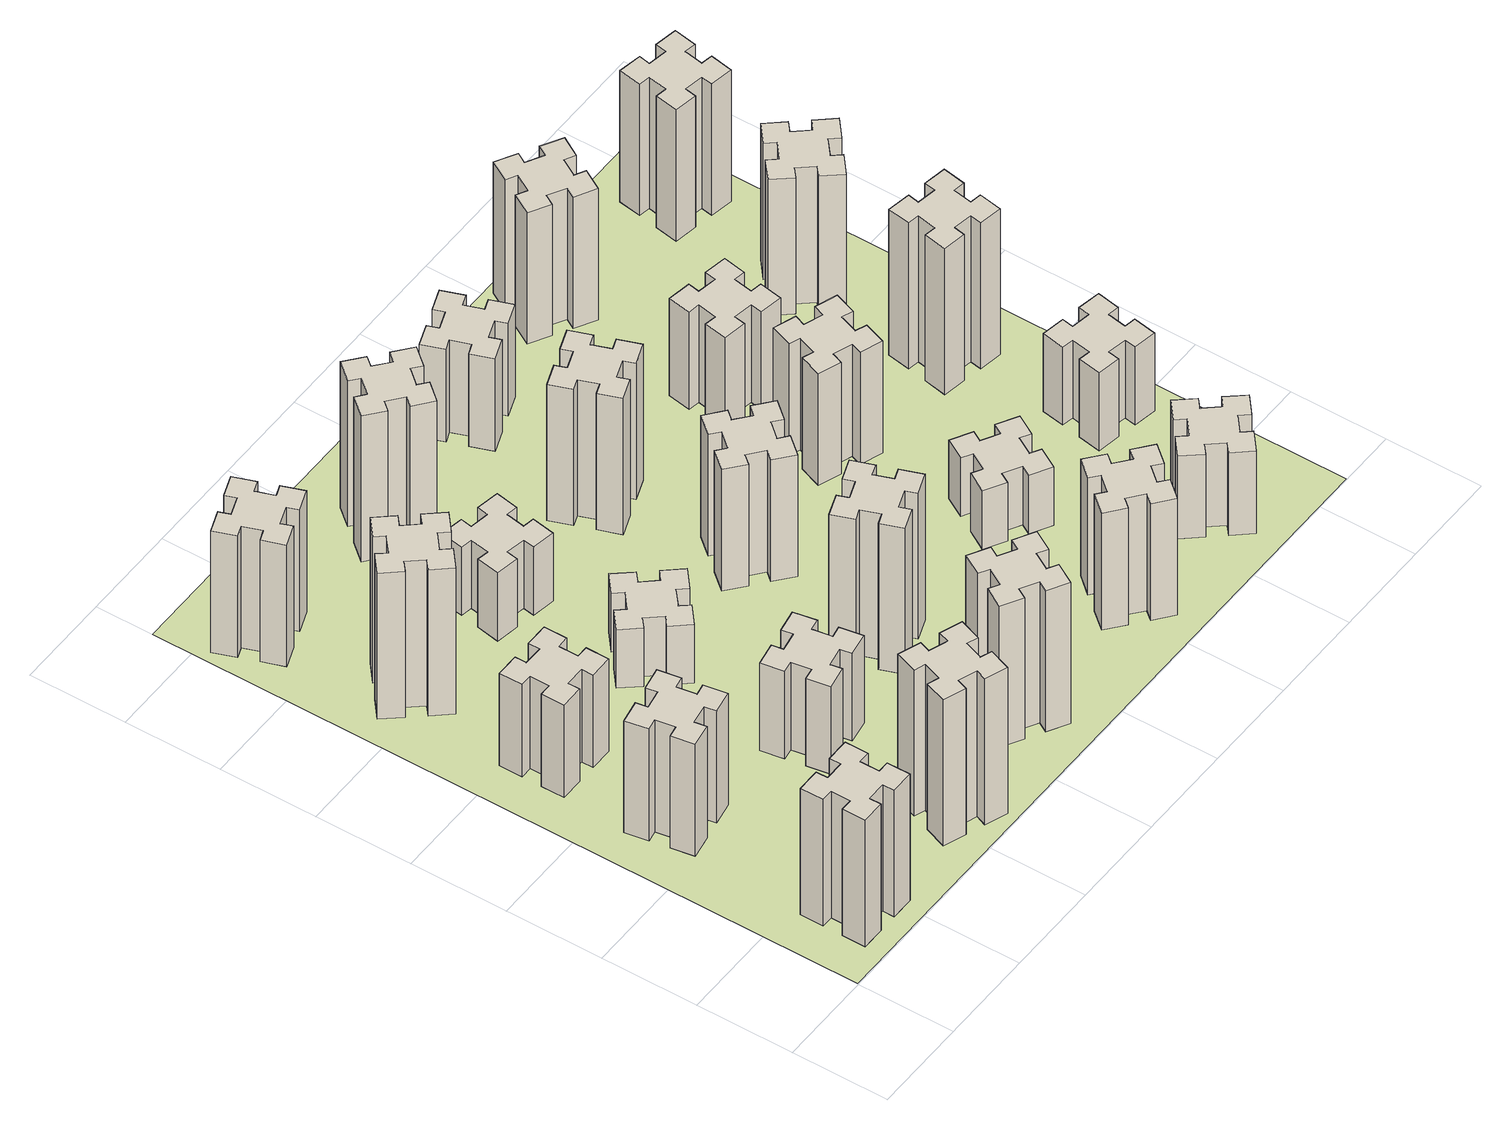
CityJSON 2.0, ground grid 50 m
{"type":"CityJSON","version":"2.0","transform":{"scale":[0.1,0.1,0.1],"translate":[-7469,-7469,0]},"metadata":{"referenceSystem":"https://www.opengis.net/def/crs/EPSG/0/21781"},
"CityObjects":{
"building1":{"type":"Building","attributes":{"class":"1000","function":"1000","usage":"1000","yearOfConstruction":2016,"roofType":"1000","measuredHeight":78,"storeysAboveGround":30,"storeysBelowGround":0},"geometry":[{"type":"Solid","lod":"1","boundaries":[[[[0,1,2,3,4,5,6,7,8,9,10,11,12,13,14,15,16,17,18,19]],[[17,16,20,21]],[[16,15,22,20]],[[15,14,23,22]],[[14,13,24,23]],[[13,12,25,24]],[[12,11,26,25]],[[11,10,27,26]],[[10,9,28,27]],[[9,8,29,28]],[[8,7,30,29]],[[7,6,31,30]],[[6,5,32,31]],[[5,4,33,32]],[[4,3,34,33]],[[3,2,35,34]],[[2,1,36,35]],[[1,0,37,36]],[[0,19,38,37]],[[19,18,39,38]],[[18,17,21,39]],[[24,25,26,27,28,29,30,31,32,33,34,35,36,37,38,39,21,20,22,23]]]]}]},
"building2":{"type":"Building","attributes":{"class":"1000","function":"1000","usage":"1000","yearOfConstruction":2016,"roofType":"1000","measuredHeight":69,"storeysAboveGround":30,"storeysBelowGround":0},"geometry":[{"type":"Solid","lod":"1","boundaries":[[[[40,41,42,43,44,45,46,47,48,49,50,51,52,53,54,55,56,57,58,59]],[[57,56,60,61]],[[56,55,62,60]],[[55,54,63,62]],[[54,53,64,63]],[[53,52,65,64]],[[52,51,66,65]],[[51,50,67,66]],[[50,49,68,67]],[[49,48,69,68]],[[48,47,70,69]],[[47,46,71,70]],[[46,45,72,71]],[[45,44,73,72]],[[44,43,74,73]],[[43,42,75,74]],[[42,41,76,75]],[[41,40,77,76]],[[40,59,78,77]],[[59,58,79,78]],[[58,57,61,79]],[[64,65,66,67,68,69,70,71,72,73,74,75,76,77,78,79,61,60,62,63]]]]}]},
"building3":{"type":"Building","attributes":{"class":"1000","function":"1000","usage":"1000","yearOfConstruction":2016,"roofType":"1000","measuredHeight":57,"storeysAboveGround":30,"storeysBelowGround":0},"geometry":[{"type":"Solid","lod":"1","boundaries":[[[[80,81,82,83,84,85,86,87,88,89,90,91,92,93,94,95,96,97,98,99]],[[97,96,100,101]],[[96,95,102,100]],[[95,94,103,102]],[[94,93,104,103]],[[93,92,105,104]],[[92,91,106,105]],[[91,90,107,106]],[[90,89,108,107]],[[89,88,109,108]],[[88,87,110,109]],[[87,86,111,110]],[[86,85,112,111]],[[85,84,113,112]],[[84,83,114,113]],[[83,82,115,114]],[[82,81,116,115]],[[81,80,117,116]],[[80,99,118,117]],[[99,98,119,118]],[[98,97,101,119]],[[104,105,106,107,108,109,110,111,112,113,114,115,116,117,118,119,101,100,102,103]]]]}]},
"building4":{"type":"Building","attributes":{"class":"1000","function":"1000","usage":"1000","yearOfConstruction":2016,"roofType":"1000","measuredHeight":90,"storeysAboveGround":30,"storeysBelowGround":0},"geometry":[{"type":"Solid","lod":"1","boundaries":[[[[120,121,122,123,124,125,126,127,128,129,130,131,132,133,134,135,136,137,138,139]],[[137,136,140,141]],[[136,135,142,140]],[[135,134,143,142]],[[134,133,144,143]],[[133,132,145,144]],[[132,131,146,145]],[[131,130,147,146]],[[130,129,148,147]],[[129,128,149,148]],[[128,127,150,149]],[[127,126,151,150]],[[126,125,152,151]],[[125,124,153,152]],[[124,123,154,153]],[[123,122,155,154]],[[122,121,156,155]],[[121,120,157,156]],[[120,139,158,157]],[[139,138,159,158]],[[138,137,141,159]],[[144,145,146,147,148,149,150,151,152,153,154,155,156,157,158,159,141,140,142,143]]]]}]},
"building5":{"type":"Building","attributes":{"class":"1000","function":"1000","usage":"1000","yearOfConstruction":2016,"roofType":"1000","measuredHeight":90,"storeysAboveGround":30,"storeysBelowGround":0},"geometry":[{"type":"Solid","lod":"1","boundaries":[[[[160,161,162,163,164,165,166,167,168,169,170,171,172,173,174,175,176,177,178,179]],[[177,176,180,181]],[[176,175,182,180]],[[175,174,183,182]],[[174,173,184,183]],[[173,172,185,184]],[[172,171,186,185]],[[171,170,187,186]],[[170,169,188,187]],[[169,168,189,188]],[[168,167,190,189]],[[167,166,191,190]],[[166,165,192,191]],[[165,164,193,192]],[[164,163,194,193]],[[163,162,195,194]],[[162,161,196,195]],[[161,160,197,196]],[[160,179,198,197]],[[179,178,199,198]],[[178,177,181,199]],[[184,185,186,187,188,189,190,191,192,193,194,195,196,197,198,199,181,180,182,183]]]]}]},
"building6":{"type":"Building","attributes":{"class":"1000","function":"1000","usage":"1000","yearOfConstruction":2016,"roofType":"1000","measuredHeight":75,"storeysAboveGround":30,"storeysBelowGround":0},"geometry":[{"type":"Solid","lod":"1","boundaries":[[[[200,201,202,203,204,205,206,207,208,209,210,211,212,213,214,215,216,217,218,219]],[[217,216,220,221]],[[216,215,222,220]],[[215,214,223,222]],[[214,213,224,223]],[[213,212,225,224]],[[212,211,226,225]],[[211,210,227,226]],[[210,209,228,227]],[[209,208,229,228]],[[208,207,230,229]],[[207,206,231,230]],[[206,205,232,231]],[[205,204,233,232]],[[204,203,234,233]],[[203,202,235,234]],[[202,201,236,235]],[[201,200,237,236]],[[200,219,238,237]],[[219,218,239,238]],[[218,217,221,239]],[[224,225,226,227,228,229,230,231,232,233,234,235,236,237,238,239,221,220,222,223]]]]}]},
"building7":{"type":"Building","attributes":{"class":"1000","function":"1000","usage":"1000","yearOfConstruction":2016,"roofType":"1000","measuredHeight":54,"storeysAboveGround":30,"storeysBelowGround":0},"geometry":[{"type":"Solid","lod":"1","boundaries":[[[[240,241,242,243,244,245,246,247,248,249,250,251,252,253,254,255,256,257,258,259]],[[257,256,260,261]],[[256,255,262,260]],[[255,254,263,262]],[[254,253,264,263]],[[253,252,265,264]],[[252,251,266,265]],[[251,250,267,266]],[[250,249,268,267]],[[249,248,269,268]],[[248,247,270,269]],[[247,246,271,270]],[[246,245,272,271]],[[245,244,273,272]],[[244,243,274,273]],[[243,242,275,274]],[[242,241,276,275]],[[241,240,277,276]],[[240,259,278,277]],[[259,258,279,278]],[[258,257,261,279]],[[264,265,266,267,268,269,270,271,272,273,274,275,276,277,278,279,261,260,262,263]]]]}]},
"building8":{"type":"Building","attributes":{"class":"1000","function":"1000","usage":"1000","yearOfConstruction":2016,"roofType":"1000","measuredHeight":36,"storeysAboveGround":30,"storeysBelowGround":0},"geometry":[{"type":"Solid","lod":"1","boundaries":[[[[280,281,282,283,284,285,286,287,288,289,290,291,292,293,294,295,296,297,298,299]],[[297,296,300,301]],[[296,295,302,300]],[[295,294,303,302]],[[294,293,304,303]],[[293,292,305,304]],[[292,291,306,305]],[[291,290,307,306]],[[290,289,308,307]],[[289,288,309,308]],[[288,287,310,309]],[[287,286,311,310]],[[286,285,312,311]],[[285,284,313,312]],[[284,283,314,313]],[[283,282,315,314]],[[282,281,316,315]],[[281,280,317,316]],[[280,299,318,317]],[[299,298,319,318]],[[298,297,301,319]],[[304,305,306,307,308,309,310,311,312,313,314,315,316,317,318,319,301,300,302,303]]]]}]},
"building9":{"type":"Building","attributes":{"class":"1000","function":"1000","usage":"1000","yearOfConstruction":2016,"roofType":"1000","measuredHeight":42,"storeysAboveGround":30,"storeysBelowGround":0},"geometry":[{"type":"Solid","lod":"1","boundaries":[[[[320,321,322,323,324,325,326,327,328,329,330,331,332,333,334,335,336,337,338,339]],[[337,336,340,341]],[[336,335,342,340]],[[335,334,343,342]],[[334,333,344,343]],[[333,332,345,344]],[[332,331,346,345]],[[331,330,347,346]],[[330,329,348,347]],[[329,328,349,348]],[[328,327,350,349]],[[327,326,351,350]],[[326,325,352,351]],[[325,324,353,352]],[[324,323,354,353]],[[323,322,355,354]],[[322,321,356,355]],[[321,320,357,356]],[[320,339,358,357]],[[339,338,359,358]],[[338,337,341,359]],[[344,345,346,347,348,349,350,351,352,353,354,355,356,357,358,359,341,340,342,343]]]]}]},
"building10":{"type":"Building","attributes":{"class":"1000","function":"1000","usage":"1000","yearOfConstruction":2016,"roofType":"1000","measuredHeight":87,"storeysAboveGround":30,"storeysBelowGround":0},"geometry":[{"type":"Solid","lod":"1","boundaries":[[[[360,361,362,363,364,365,366,367,368,369,370,371,372,373,374,375,376,377,378,379]],[[377,376,380,381]],[[376,375,382,380]],[[375,374,383,382]],[[374,373,384,383]],[[373,372,385,384]],[[372,371,386,385]],[[371,370,387,386]],[[370,369,388,387]],[[369,368,389,388]],[[368,367,390,389]],[[367,366,391,390]],[[366,365,392,391]],[[365,364,393,392]],[[364,363,394,393]],[[363,362,395,394]],[[362,361,396,395]],[[361,360,397,396]],[[360,379,398,397]],[[379,378,399,398]],[[378,377,381,399]],[[384,385,386,387,388,389,390,391,392,393,394,395,396,397,398,399,381,380,382,383]]]]}]},
"building11":{"type":"Building","attributes":{"class":"1000","function":"1000","usage":"1000","yearOfConstruction":2016,"roofType":"1000","measuredHeight":90,"storeysAboveGround":30,"storeysBelowGround":0},"geometry":[{"type":"Solid","lod":"1","boundaries":[[[[400,401,402,403,404,405,406,407,408,409,410,411,412,413,414,415,416,417,418,419]],[[417,416,420,421]],[[416,415,422,420]],[[415,414,423,422]],[[414,413,424,423]],[[413,412,425,424]],[[412,411,426,425]],[[411,410,427,426]],[[410,409,428,427]],[[409,408,429,428]],[[408,407,430,429]],[[407,406,431,430]],[[406,405,432,431]],[[405,404,433,432]],[[404,403,434,433]],[[403,402,435,434]],[[402,401,436,435]],[[401,400,437,436]],[[400,419,438,437]],[[419,418,439,438]],[[418,417,421,439]],[[424,425,426,427,428,429,430,431,432,433,434,435,436,437,438,439,421,420,422,423]]]]}]},
"building12":{"type":"Building","attributes":{"class":"1000","function":"1000","usage":"1000","yearOfConstruction":2016,"roofType":"1000","measuredHeight":90,"storeysAboveGround":30,"storeysBelowGround":0},"geometry":[{"type":"Solid","lod":"1","boundaries":[[[[440,441,442,443,444,445,446,447,448,449,450,451,452,453,454,455,456,457,458,459]],[[457,456,460,461]],[[456,455,462,460]],[[455,454,463,462]],[[454,453,464,463]],[[453,452,465,464]],[[452,451,466,465]],[[451,450,467,466]],[[450,449,468,467]],[[449,448,469,468]],[[448,447,470,469]],[[447,446,471,470]],[[446,445,472,471]],[[445,444,473,472]],[[444,443,474,473]],[[443,442,475,474]],[[442,441,476,475]],[[441,440,477,476]],[[440,459,478,477]],[[459,458,479,478]],[[458,457,461,479]],[[464,465,466,467,468,469,470,471,472,473,474,475,476,477,478,479,461,460,462,463]]]]}]},
"building13":{"type":"Building","attributes":{"class":"1000","function":"1000","usage":"1000","yearOfConstruction":2016,"roofType":"1000","measuredHeight":75,"storeysAboveGround":30,"storeysBelowGround":0},"geometry":[{"type":"Solid","lod":"1","boundaries":[[[[480,481,482,483,484,485,486,487,488,489,490,491,492,493,494,495,496,497,498,499]],[[497,496,500,501]],[[496,495,502,500]],[[495,494,503,502]],[[494,493,504,503]],[[493,492,505,504]],[[492,491,506,505]],[[491,490,507,506]],[[490,489,508,507]],[[489,488,509,508]],[[488,487,510,509]],[[487,486,511,510]],[[486,485,512,511]],[[485,484,513,512]],[[484,483,514,513]],[[483,482,515,514]],[[482,481,516,515]],[[481,480,517,516]],[[480,499,518,517]],[[499,498,519,518]],[[498,497,501,519]],[[504,505,506,507,508,509,510,511,512,513,514,515,516,517,518,519,501,500,502,503]]]]}]},
"building14":{"type":"Building","attributes":{"class":"1000","function":"1000","usage":"1000","yearOfConstruction":2016,"roofType":"1000","measuredHeight":84,"storeysAboveGround":30,"storeysBelowGround":0},"geometry":[{"type":"Solid","lod":"1","boundaries":[[[[520,521,522,523,524,525,526,527,528,529,530,531,532,533,534,535,536,537,538,539]],[[537,536,540,541]],[[536,535,542,540]],[[535,534,543,542]],[[534,533,544,543]],[[533,532,545,544]],[[532,531,546,545]],[[531,530,547,546]],[[530,529,548,547]],[[529,528,549,548]],[[528,527,550,549]],[[527,526,551,550]],[[526,525,552,551]],[[525,524,553,552]],[[524,523,554,553]],[[523,522,555,554]],[[522,521,556,555]],[[521,520,557,556]],[[520,539,558,557]],[[539,538,559,558]],[[538,537,541,559]],[[544,545,546,547,548,549,550,551,552,553,554,555,556,557,558,559,541,540,542,543]]]]}]},
"building15":{"type":"Building","attributes":{"class":"1000","function":"1000","usage":"1000","yearOfConstruction":2016,"roofType":"1000","measuredHeight":72,"storeysAboveGround":30,"storeysBelowGround":0},"geometry":[{"type":"Solid","lod":"1","boundaries":[[[[560,561,562,563,564,565,566,567,568,569,570,571,572,573,574,575,576,577,578,579]],[[577,576,580,581]],[[576,575,582,580]],[[575,574,583,582]],[[574,573,584,583]],[[573,572,585,584]],[[572,571,586,585]],[[571,570,587,586]],[[570,569,588,587]],[[569,568,589,588]],[[568,567,590,589]],[[567,566,591,590]],[[566,565,592,591]],[[565,564,593,592]],[[564,563,594,593]],[[563,562,595,594]],[[562,561,596,595]],[[561,560,597,596]],[[560,579,598,597]],[[579,578,599,598]],[[578,577,581,599]],[[584,585,586,587,588,589,590,591,592,593,594,595,596,597,598,599,581,580,582,583]]]]}]},
"building16":{"type":"Building","attributes":{"class":"1000","function":"1000","usage":"1000","yearOfConstruction":2016,"roofType":"1000","measuredHeight":57,"storeysAboveGround":30,"storeysBelowGround":0},"geometry":[{"type":"Solid","lod":"1","boundaries":[[[[600,601,602,603,604,605,606,607,608,609,610,611,612,613,614,615,616,617,618,619]],[[617,616,620,621]],[[616,615,622,620]],[[615,614,623,622]],[[614,613,624,623]],[[613,612,625,624]],[[612,611,626,625]],[[611,610,627,626]],[[610,609,628,627]],[[609,608,629,628]],[[608,607,630,629]],[[607,606,631,630]],[[606,605,632,631]],[[605,604,633,632]],[[604,603,634,633]],[[603,602,635,634]],[[602,601,636,635]],[[601,600,637,636]],[[600,619,638,637]],[[619,618,639,638]],[[618,617,621,639]],[[624,625,626,627,628,629,630,631,632,633,634,635,636,637,638,639,621,620,622,623]]]]}]},
"building17":{"type":"Building","attributes":{"class":"1000","function":"1000","usage":"1000","yearOfConstruction":2016,"roofType":"1000","measuredHeight":36,"storeysAboveGround":30,"storeysBelowGround":0},"geometry":[{"type":"Solid","lod":"1","boundaries":[[[[640,641,642,643,644,645,646,647,648,649,650,651,652,653,654,655,656,657,658,659]],[[657,656,660,661]],[[656,655,662,660]],[[655,654,663,662]],[[654,653,664,663]],[[653,652,665,664]],[[652,651,666,665]],[[651,650,667,666]],[[650,649,668,667]],[[649,648,669,668]],[[648,647,670,669]],[[647,646,671,670]],[[646,645,672,671]],[[645,644,673,672]],[[644,643,674,673]],[[643,642,675,674]],[[642,641,676,675]],[[641,640,677,676]],[[640,659,678,677]],[[659,658,679,678]],[[658,657,661,679]],[[664,665,666,667,668,669,670,671,672,673,674,675,676,677,678,679,661,660,662,663]]]]}]},
"building18":{"type":"Building","attributes":{"class":"1000","function":"1000","usage":"1000","yearOfConstruction":2016,"roofType":"1000","measuredHeight":69,"storeysAboveGround":30,"storeysBelowGround":0},"geometry":[{"type":"Solid","lod":"1","boundaries":[[[[680,681,682,683,684,685,686,687,688,689,690,691,692,693,694,695,696,697,698,699]],[[697,696,700,701]],[[696,695,702,700]],[[695,694,703,702]],[[694,693,704,703]],[[693,692,705,704]],[[692,691,706,705]],[[691,690,707,706]],[[690,689,708,707]],[[689,688,709,708]],[[688,687,710,709]],[[687,686,711,710]],[[686,685,712,711]],[[685,684,713,712]],[[684,683,714,713]],[[683,682,715,714]],[[682,681,716,715]],[[681,680,717,716]],[[680,699,718,717]],[[699,698,719,718]],[[698,697,701,719]],[[704,705,706,707,708,709,710,711,712,713,714,715,716,717,718,719,701,700,702,703]]]]}]},
"building19":{"type":"Building","attributes":{"class":"1000","function":"1000","usage":"1000","yearOfConstruction":2016,"roofType":"1000","measuredHeight":60,"storeysAboveGround":30,"storeysBelowGround":0},"geometry":[{"type":"Solid","lod":"1","boundaries":[[[[720,721,722,723,724,725,726,727,728,729,730,731,732,733,734,735,736,737,738,739]],[[737,736,740,741]],[[736,735,742,740]],[[735,734,743,742]],[[734,733,744,743]],[[733,732,745,744]],[[732,731,746,745]],[[731,730,747,746]],[[730,729,748,747]],[[729,728,749,748]],[[728,727,750,749]],[[727,726,751,750]],[[726,725,752,751]],[[725,724,753,752]],[[724,723,754,753]],[[723,722,755,754]],[[722,721,756,755]],[[721,720,757,756]],[[720,739,758,757]],[[739,738,759,758]],[[738,737,741,759]],[[744,745,746,747,748,749,750,751,752,753,754,755,756,757,758,759,741,740,742,743]]]]}]},
"building20":{"type":"Building","attributes":{"class":"1000","function":"1000","usage":"1000","yearOfConstruction":2016,"roofType":"1000","measuredHeight":51,"storeysAboveGround":30,"storeysBelowGround":0},"geometry":[{"type":"Solid","lod":"1","boundaries":[[[[760,761,762,763,764,765,766,767,768,769,770,771,772,773,774,775,776,777,778,779]],[[777,776,780,781]],[[776,775,782,780]],[[775,774,783,782]],[[774,773,784,783]],[[773,772,785,784]],[[772,771,786,785]],[[771,770,787,786]],[[770,769,788,787]],[[769,768,789,788]],[[768,767,790,789]],[[767,766,791,790]],[[766,765,792,791]],[[765,764,793,792]],[[764,763,794,793]],[[763,762,795,794]],[[762,761,796,795]],[[761,760,797,796]],[[760,779,798,797]],[[779,778,799,798]],[[778,777,781,799]],[[784,785,786,787,788,789,790,791,792,793,794,795,796,797,798,799,781,780,782,783]]]]}]},
"building21":{"type":"Building","attributes":{"class":"1000","function":"1000","usage":"1000","yearOfConstruction":2016,"roofType":"1000","measuredHeight":81,"storeysAboveGround":30,"storeysBelowGround":0},"geometry":[{"type":"Solid","lod":"1","boundaries":[[[[800,801,802,803,804,805,806,807,808,809,810,811,812,813,814,815,816,817,818,819]],[[817,816,820,821]],[[816,815,822,820]],[[815,814,823,822]],[[814,813,824,823]],[[813,812,825,824]],[[812,811,826,825]],[[811,810,827,826]],[[810,809,828,827]],[[809,808,829,828]],[[808,807,830,829]],[[807,806,831,830]],[[806,805,832,831]],[[805,804,833,832]],[[804,803,834,833]],[[803,802,835,834]],[[802,801,836,835]],[[801,800,837,836]],[[800,819,838,837]],[[819,818,839,838]],[[818,817,821,839]],[[824,825,826,827,828,829,830,831,832,833,834,835,836,837,838,839,821,820,822,823]]]]}]},
"building22":{"type":"Building","attributes":{"class":"1000","function":"1000","usage":"1000","yearOfConstruction":2016,"roofType":"1000","measuredHeight":48,"storeysAboveGround":30,"storeysBelowGround":0},"geometry":[{"type":"Solid","lod":"1","boundaries":[[[[840,841,842,843,844,845,846,847,848,849,850,851,852,853,854,855,856,857,858,859]],[[857,856,860,861]],[[856,855,862,860]],[[855,854,863,862]],[[854,853,864,863]],[[853,852,865,864]],[[852,851,866,865]],[[851,850,867,866]],[[850,849,868,867]],[[849,848,869,868]],[[848,847,870,869]],[[847,846,871,870]],[[846,845,872,871]],[[845,844,873,872]],[[844,843,874,873]],[[843,842,875,874]],[[842,841,876,875]],[[841,840,877,876]],[[840,859,878,877]],[[859,858,879,878]],[[858,857,861,879]],[[864,865,866,867,868,869,870,871,872,873,874,875,876,877,878,879,861,860,862,863]]]]}]},
"building23":{"type":"Building","attributes":{"class":"1000","function":"1000","usage":"1000","yearOfConstruction":2016,"roofType":"1000","measuredHeight":90,"storeysAboveGround":30,"storeysBelowGround":0},"geometry":[{"type":"Solid","lod":"1","boundaries":[[[[880,881,882,883,884,885,886,887,888,889,890,891,892,893,894,895,896,897,898,899]],[[897,896,900,901]],[[896,895,902,900]],[[895,894,903,902]],[[894,893,904,903]],[[893,892,905,904]],[[892,891,906,905]],[[891,890,907,906]],[[890,889,908,907]],[[889,888,909,908]],[[888,887,910,909]],[[887,886,911,910]],[[886,885,912,911]],[[885,884,913,912]],[[884,883,914,913]],[[883,882,915,914]],[[882,881,916,915]],[[881,880,917,916]],[[880,899,918,917]],[[899,898,919,918]],[[898,897,901,919]],[[904,905,906,907,908,909,910,911,912,913,914,915,916,917,918,919,901,900,902,903]]]]}]},
"building24":{"type":"Building","attributes":{"class":"1000","function":"1000","usage":"1000","yearOfConstruction":2016,"roofType":"1000","measuredHeight":84,"storeysAboveGround":30,"storeysBelowGround":0},"geometry":[{"type":"Solid","lod":"1","boundaries":[[[[920,921,922,923,924,925,926,927,928,929,930,931,932,933,934,935,936,937,938,939]],[[937,936,940,941]],[[936,935,942,940]],[[935,934,943,942]],[[934,933,944,943]],[[933,932,945,944]],[[932,931,946,945]],[[931,930,947,946]],[[930,929,948,947]],[[929,928,949,948]],[[928,927,950,949]],[[927,926,951,950]],[[926,925,952,951]],[[925,924,953,952]],[[924,923,954,953]],[[923,922,955,954]],[[922,921,956,955]],[[921,920,957,956]],[[920,939,958,957]],[[939,938,959,958]],[[938,937,941,959]],[[944,945,946,947,948,949,950,951,952,953,954,955,956,957,958,959,941,940,942,943]]]]}]},
"building25":{"type":"Building","attributes":{"class":"1000","function":"1000","usage":"1000","yearOfConstruction":2016,"roofType":"1000","measuredHeight":81,"storeysAboveGround":30,"storeysBelowGround":0},"geometry":[{"type":"Solid","lod":"1","boundaries":[[[[960,961,962,963,964,965,966,967,968,969,970,971,972,973,974,975,976,977,978,979]],[[977,976,980,981]],[[976,975,982,980]],[[975,974,983,982]],[[974,973,984,983]],[[973,972,985,984]],[[972,971,986,985]],[[971,970,987,986]],[[970,969,988,987]],[[969,968,989,988]],[[968,967,990,989]],[[967,966,991,990]],[[966,965,992,991]],[[965,964,993,992]],[[964,963,994,993]],[[963,962,995,994]],[[962,961,996,995]],[[961,960,997,996]],[[960,979,998,997]],[[979,978,999,998]],[[978,977,981,999]],[[984,985,986,987,988,989,990,991,992,993,994,995,996,997,998,999,981,980,982,983]]]]}]},
"landuse1":{"type":"LandUse","attributes":{"name":"plot1","function":"1010"},"geometry":[{"type":"MultiSurface","lod":"1","boundaries":[[[1000,1001,1002,1003]]]}]}
},
"vertices":[
[265,325,0],[265,225,0],[205,225,0],[205,105,0],[325,105,0],[325,165,0],[425,165,0],[425,105,0],[545,105,0],[545,225,0],[485,225,0],[485,325,0],[545,325,0],[545,445,0],[425,445,0],[425,385,0],[325,385,0],[325,445,0],[205,445,0],[205,325,0],[325,385,780],[325,445,780],[425,385,780],[425,445,780],[545,445,780],[545,325,780],[485,325,780],[485,225,780],[545,225,780],[545,105,780],[425,105,780],[425,165,780],[325,165,780],[325,105,780],[205,105,780],[205,225,780],[265,225,780],[265,325,780],[205,325,780],[205,445,780],
[492,1185,0],[475,1284,0],[534,1294,0],[513,1412,0],[395,1391,0],[405,1332,0],[307,1315,0],[297,1374,0],[178,1353,0],[199,1235,0],[258,1245,0],[276,1147,0],[217,1137,0],[237,1018,0],[356,1039,0],[345,1098,0],[444,1116,0],[454,1057,0],[572,1077,0],[551,1196,0],[444,1116,690],[454,1057,690],[345,1098,690],[356,1039,690],[237,1018,690],[217,1137,690],[276,1147,690],[258,1245,690],[199,1235,690],[178,1353,690],[297,1374,690],[307,1315,690],[405,1332,690],[395,1391,690],[513,1412,690],[534,1294,690],[475,1284,690],[492,1185,690],[551,1196,690],[572,1077,690],
[425,1965,0],[325,1965,0],[325,2025,0],[205,2025,0],[205,1905,0],[265,1905,0],[265,1805,0],[205,1805,0],[205,1685,0],[325,1685,0],[325,1745,0],[425,1745,0],[425,1685,0],[545,1685,0],[545,1805,0],[485,1805,0],[485,1905,0],[545,1905,0],[545,2025,0],[425,2025,0],[485,1905,570],[545,1905,570],[485,1805,570],[545,1805,570],[545,1685,570],[425,1685,570],[425,1745,570],[325,1745,570],[325,1685,570],[205,1685,570],[205,1805,570],[265,1805,570],[265,1905,570],[205,1905,570],[205,2025,570],[325,2025,570],[325,1965,570],[425,1965,570],[425,2025,570],[545,2025,570],
[492,2628,0],[427,2704,0],[473,2743,0],[396,2835,0],[304,2758,0],[343,2712,0],[266,2647,0],[228,2693,0],[136,2616,0],[213,2524,0],[259,2563,0],[323,2486,0],[277,2448,0],[354,2356,0],[446,2433,0],[408,2479,0],[484,2543,0],[523,2497,0],[615,2574,0],[538,2666,0],[484,2543,900],[523,2497,900],[408,2479,900],[446,2433,900],[354,2356,900],[277,2448,900],[323,2486,900],[259,2563,900],[213,2524,900],[136,2616,900],[228,2693,900],[266,2647,900],[343,2712,900],[304,2758,900],[396,2835,900],[473,2743,900],[427,2704,900],[492,2628,900],[538,2666,900],[615,2574,900],
[1029,360,0],[995,266,0],[939,287,0],[897,174,0],[1010,133,0],[1031,189,0],[1125,155,0],[1104,99,0],[1217,57,0],[1258,170,0],[1202,191,0],[1236,285,0],[1292,264,0],[1333,377,0],[1220,418,0],[1200,362,0],[1106,396,0],[1127,452,0],[1014,493,0],[973,380,0],[1106,396,900],[1127,452,900],[1200,362,900],[1220,418,900],[1333,377,900],[1292,264,900],[1236,285,900],[1202,191,900],[1258,170,900],[1217,57,900],[1104,99,900],[1125,155,900],[1031,189,900],[1010,133,900],[897,174,900],[939,287,900],[995,266,900],[1029,360,900],[973,380,900],[1014,493,900],
[155,3345,0],[189,3251,0],[133,3230,0],[174,3117,0],[287,3159,0],[266,3215,0],[360,3249,0],[380,3193,0],[493,3234,0],[452,3347,0],[396,3326,0],[362,3420,0],[418,3440,0],[377,3553,0],[264,3512,0],[285,3456,0],[191,3422,0],[170,3478,0],[57,3437,0],[99,3324,0],[191,3422,750],[170,3478,750],[285,3456,750],[264,3512,750],[377,3553,750],[418,3440,750],[362,3420,750],[396,3326,750],[452,3347,750],[493,3234,750],[380,3193,750],[360,3249,750],[266,3215,750],[287,3159,750],[174,3117,750],[133,3230,750],[189,3251,750],[155,3345,750],[99,3324,750],[57,3437,750],
[1232,985,0],[1215,1084,0],[1274,1094,0],[1253,1212,0],[1135,1191,0],[1145,1132,0],[1047,1115,0],[1037,1174,0],[918,1153,0],[939,1035,0],[998,1045,0],[1016,947,0],[957,937,0],[977,818,0],[1096,839,0],[1085,898,0],[1184,916,0],[1194,857,0],[1312,877,0],[1291,996,0],[1184,916,540],[1194,857,540],[1085,898,540],[1096,839,540],[977,818,540],[957,937,540],[1016,947,540],[998,1045,540],[939,1035,540],[918,1153,540],[1037,1174,540],[1047,1115,540],[1145,1132,540],[1135,1191,540],[1253,1212,540],[1274,1094,540],[1215,1084,540],[1232,985,540],[1291,996,540],[1312,877,540],
[1083,1972,0],[1006,1907,0],[968,1953,0],[876,1876,0],[953,1784,0],[999,1823,0],[1063,1746,0],[1017,1708,0],[1094,1616,0],[1186,1693,0],[1148,1739,0],[1224,1803,0],[1263,1757,0],[1355,1834,0],[1278,1926,0],[1232,1888,0],[1167,1964,0],[1213,2003,0],[1136,2095,0],[1044,2018,0],[1167,1964,360],[1213,2003,360],[1232,1888,360],[1278,1926,360],[1355,1834,360],[1263,1757,360],[1224,1803,360],[1148,1739,360],[1186,1693,360],[1094,1616,360],[1017,1708,360],[1063,1746,360],[999,1823,360],[953,1784,360],[876,1876,360],[968,1953,360],[1006,1907,360],[1083,1972,360],[1044,2018,360],[1136,2095,360],
[1115,2527,0],[1132,2625,0],[1191,2615,0],[1212,2733,0],[1094,2754,0],[1084,2695,0],[985,2712,0],[996,2771,0],[877,2792,0],[857,2674,0],[916,2664,0],[898,2565,0],[839,2576,0],[818,2457,0],[937,2437,0],[947,2496,0],[1045,2478,0],[1035,2419,0],[1153,2398,0],[1174,2517,0],[1045,2478,420],[1035,2419,420],[947,2496,420],[937,2437,420],[818,2457,420],[839,2576,420],[898,2565,420],[916,2664,420],[857,2674,420],[877,2792,420],[996,2771,420],[985,2712,420],[1084,2695,420],[1094,2754,420],[1212,2733,420],[1191,2615,420],[1132,2625,420],[1115,2527,420],[1174,2517,420],[1153,2398,420],
[1657,305,0],[1744,255,0],[1714,203,0],[1818,143,0],[1878,247,0],[1826,277,0],[1876,364,0],[1928,334,0],[1988,438,0],[1884,498,0],[1854,446,0],[1767,496,0],[1797,548,0],[1693,608,0],[1633,504,0],[1685,474,0],[1635,387,0],[1583,417,0],[1523,313,0],[1627,253,0],[1635,387,870],[1583,417,870],[1685,474,870],[1633,504,870],[1693,608,870],[1797,548,870],[1767,496,870],[1854,446,870],[1884,498,870],[1988,438,870],[1928,334,870],[1876,364,870],[1826,277,870],[1878,247,870],[1818,143,870],[1714,203,870],[1744,255,870],[1657,305,870],[1627,253,870],[1523,313,870],
[1006,3183,0],[1083,3119,0],[1044,3073,0],[1136,2996,0],[1213,3088,0],[1167,3126,0],[1232,3203,0],[1278,3164,0],[1355,3256,0],[1263,3333,0],[1224,3287,0],[1148,3352,0],[1186,3398,0],[1094,3475,0],[1017,3383,0],[1063,3344,0],[999,3268,0],[953,3306,0],[876,3214,0],[968,3137,0],[999,3268,900],[953,3306,900],[1063,3344,900],[1017,3383,900],[1094,3475,900],[1186,3398,900],[1148,3352,900],[1224,3287,900],[1263,3333,900],[1355,3256,900],[1278,3164,900],[1232,3203,900],[1167,3126,900],[1213,3088,900],[1136,2996,900],[1044,3073,900],[1083,3119,900],[1006,3183,900],[968,3137,900],[876,3214,900],
[1746,995,0],[1840,1029,0],[1860,973,0],[1973,1014,0],[1932,1127,0],[1876,1106,0],[1842,1200,0],[1898,1220,0],[1857,1333,0],[1744,1292,0],[1765,1236,0],[1671,1202,0],[1650,1258,0],[1537,1217,0],[1579,1104,0],[1635,1125,0],[1669,1031,0],[1613,1010,0],[1654,897,0],[1767,939,0],[1669,1031,900],[1613,1010,900],[1635,1125,900],[1579,1104,900],[1537,1217,900],[1650,1258,900],[1671,1202,900],[1765,1236,900],[1744,1292,900],[1857,1333,900],[1898,1220,900],[1842,1200,900],[1876,1106,900],[1932,1127,900],[1973,1014,900],[1860,973,900],[1840,1029,900],[1746,995,900],[1767,939,900],[1654,897,900],
[1964,1907,0],[1888,1972,0],[1926,2018,0],[1834,2095,0],[1757,2003,0],[1803,1964,0],[1739,1888,0],[1693,1926,0],[1616,1834,0],[1708,1757,0],[1746,1803,0],[1823,1739,0],[1784,1693,0],[1876,1616,0],[1953,1708,0],[1907,1746,0],[1972,1823,0],[2018,1784,0],[2095,1876,0],[2003,1953,0],[1972,1823,750],[2018,1784,750],[1907,1746,750],[1953,1708,750],[1876,1616,750],[1784,1693,750],[1823,1739,750],[1746,1803,750],[1708,1757,750],[1616,1834,750],[1693,1926,750],[1739,1888,750],[1803,1964,750],[1757,2003,750],[1834,2095,750],[1926,2018,750],[1888,1972,750],[1964,1907,750],[2003,1953,750],[2095,1876,750],
[1876,2586,0],[1842,2680,0],[1898,2700,0],[1857,2813,0],[1744,2772,0],[1765,2716,0],[1671,2682,0],[1650,2738,0],[1537,2697,0],[1579,2584,0],[1635,2605,0],[1669,2511,0],[1613,2490,0],[1654,2377,0],[1767,2419,0],[1746,2475,0],[1840,2509,0],[1860,2453,0],[1973,2494,0],[1932,2607,0],[1840,2509,840],[1860,2453,840],[1746,2475,840],[1767,2419,840],[1654,2377,840],[1613,2490,840],[1669,2511,840],[1635,2605,840],[1579,2584,840],[1537,2697,840],[1650,2738,840],[1671,2682,840],[1765,2716,840],[1744,2772,840],[1857,2813,840],[1898,2700,840],[1842,2680,840],[1876,2586,840],[1932,2607,840],[1973,2494,840],
[2486,323,0],[2563,259,0],[2524,213,0],[2616,136,0],[2693,228,0],[2647,266,0],[2712,343,0],[2758,304,0],[2835,396,0],[2743,473,0],[2704,427,0],[2628,492,0],[2666,538,0],[2574,615,0],[2497,523,0],[2543,484,0],[2479,408,0],[2433,446,0],[2356,354,0],[2448,277,0],[2479,408,720],[2433,446,720],[2543,484,720],[2497,523,720],[2574,615,720],[2666,538,720],[2628,492,720],[2704,427,720],[2743,473,720],[2835,396,720],[2758,304,720],[2712,343,720],[2647,266,720],[2693,228,720],[2616,136,720],[2524,213,720],[2563,259,720],[2486,323,720],[2448,277,720],[2356,354,720],
[1846,3215,0],[1940,3249,0],[1960,3193,0],[2073,3234,0],[2032,3347,0],[1976,3326,0],[1942,3420,0],[1998,3440,0],[1957,3553,0],[1844,3512,0],[1865,3456,0],[1771,3422,0],[1750,3478,0],[1637,3437,0],[1679,3324,0],[1735,3345,0],[1769,3251,0],[1713,3230,0],[1754,3117,0],[1867,3159,0],[1769,3251,570],[1713,3230,570],[1735,3345,570],[1679,3324,570],[1637,3437,570],[1750,3478,570],[1771,3422,570],[1865,3456,570],[1844,3512,570],[1957,3553,570],[1998,3440,570],[1942,3420,570],[1976,3326,570],[2032,3347,570],[2073,3234,570],[1960,3193,570],[1940,3249,570],[1846,3215,570],[1867,3159,570],[1754,3117,570],
[2794,1186,0],[2707,1236,0],[2737,1288,0],[2633,1348,0],[2573,1244,0],[2625,1214,0],[2575,1127,0],[2523,1157,0],[2463,1053,0],[2567,993,0],[2597,1045,0],[2684,995,0],[2654,943,0],[2758,883,0],[2818,987,0],[2766,1017,0],[2816,1104,0],[2868,1074,0],[2928,1178,0],[2824,1238,0],[2816,1104,360],[2868,1074,360],[2766,1017,360],[2818,987,360],[2758,883,360],[2654,943,360],[2684,995,360],[2597,1045,360],[2567,993,360],[2463,1053,360],[2523,1157,360],[2575,1127,360],[2625,1214,360],[2573,1244,360],[2633,1348,360],[2737,1288,360],[2707,1236,360],[2794,1186,360],[2824,1238,360],[2928,1178,360],
[2682,1871,0],[2716,1965,0],[2772,1944,0],[2813,2057,0],[2700,2098,0],[2680,2042,0],[2586,2076,0],[2607,2132,0],[2494,2173,0],[2453,2060,0],[2509,2040,0],[2475,1946,0],[2419,1967,0],[2377,1854,0],[2490,1813,0],[2511,1869,0],[2605,1835,0],[2584,1779,0],[2697,1737,0],[2738,1850,0],[2605,1835,690],[2584,1779,690],[2511,1869,690],[2490,1813,690],[2377,1854,690],[2419,1967,690],[2475,1946,690],[2509,2040,690],[2453,2060,690],[2494,2173,690],[2607,2132,690],[2586,2076,690],[2680,2042,690],[2700,2098,690],[2813,2057,690],[2772,1944,690],[2716,1965,690],[2682,1871,690],[2738,1850,690],[2697,1737,690],
[2496,2564,0],[2478,2465,0],[2419,2476,0],[2398,2357,0],[2517,2337,0],[2527,2396,0],[2625,2378,0],[2615,2319,0],[2733,2298,0],[2754,2417,0],[2695,2427,0],[2712,2525,0],[2771,2515,0],[2792,2633,0],[2674,2654,0],[2664,2595,0],[2565,2612,0],[2576,2671,0],[2457,2692,0],[2437,2574,0],[2565,2612,600],[2576,2671,600],[2664,2595,600],[2674,2654,600],[2792,2633,600],[2771,2515,600],[2712,2525,600],[2695,2427,600],[2754,2417,600],[2733,2298,600],[2615,2319,600],[2625,2378,600],[2527,2396,600],[2517,2337,600],[2398,2357,600],[2419,2476,600],[2478,2465,600],[2496,2564,600],[2437,2574,600],[2457,2692,600],
[3268,259,0],[3344,323,0],[3383,277,0],[3475,354,0],[3398,446,0],[3352,408,0],[3287,484,0],[3333,523,0],[3256,615,0],[3164,538,0],[3203,492,0],[3126,427,0],[3088,473,0],[2996,396,0],[3073,304,0],[3119,343,0],[3183,266,0],[3137,228,0],[3214,136,0],[3306,213,0],[3183,266,510],[3137,228,510],[3119,343,510],[3073,304,510],[2996,396,510],[3088,473,510],[3126,427,510],[3203,492,510],[3164,538,510],[3256,615,510],[3333,523,510],[3287,484,510],[3352,408,510],[3398,446,510],[3475,354,510],[3383,277,510],[3344,323,510],[3268,259,510],[3306,213,510],[3214,136,510],
[2694,3506,0],[2607,3556,0],[2637,3608,0],[2533,3668,0],[2473,3564,0],[2525,3534,0],[2475,3447,0],[2423,3477,0],[2363,3373,0],[2467,3313,0],[2497,3365,0],[2584,3315,0],[2554,3263,0],[2658,3203,0],[2718,3307,0],[2666,3337,0],[2716,3424,0],[2768,3394,0],[2828,3498,0],[2724,3558,0],[2716,3424,810],[2768,3394,810],[2666,3337,810],[2718,3307,810],[2658,3203,810],[2554,3263,810],[2584,3315,810],[2497,3365,810],[2467,3313,810],[2363,3373,810],[2423,3477,810],[2475,3447,810],[2525,3534,810],[2473,3564,810],[2533,3668,810],[2637,3608,810],[2607,3556,810],[2694,3506,810],[2724,3558,810],[2828,3498,810],
[3504,1215,0],[3405,1232,0],[3416,1291,0],[3297,1312,0],[3277,1194,0],[3336,1184,0],[3318,1085,0],[3259,1096,0],[3238,977,0],[3357,957,0],[3367,1016,0],[3465,998,0],[3455,939,0],[3573,918,0],[3594,1037,0],[3535,1047,0],[3552,1145,0],[3611,1135,0],[3632,1253,0],[3514,1274,0],[3552,1145,480],[3611,1135,480],[3535,1047,480],[3594,1037,480],[3573,918,480],[3455,939,480],[3465,998,480],[3367,1016,480],[3357,957,480],[3238,977,480],[3259,1096,480],[3318,1085,480],[3336,1184,480],[3277,1194,480],[3297,1312,480],[3416,1291,480],[3405,1232,480],[3504,1215,480],[3514,1274,480],[3632,1253,480],
[3435,1787,0],[3452,1885,0],[3511,1875,0],[3532,1993,0],[3414,2014,0],[3404,1955,0],[3305,1972,0],[3316,2031,0],[3197,2052,0],[3177,1934,0],[3236,1924,0],[3218,1825,0],[3159,1836,0],[3138,1717,0],[3257,1697,0],[3267,1756,0],[3365,1738,0],[3355,1679,0],[3473,1658,0],[3494,1777,0],[3365,1738,900],[3355,1679,900],[3267,1756,900],[3257,1697,900],[3138,1717,900],[3159,1836,900],[3218,1825,900],[3236,1924,900],[3177,1934,900],[3197,2052,900],[3316,2031,900],[3305,1972,900],[3404,1955,900],[3414,2014,900],[3532,1993,900],[3511,1875,900],[3452,1885,900],[3435,1787,900],[3494,1777,900],[3473,1658,900],
[3452,2628,0],[3387,2704,0],[3433,2743,0],[3356,2835,0],[3264,2758,0],[3303,2712,0],[3226,2647,0],[3188,2693,0],[3096,2616,0],[3173,2524,0],[3219,2563,0],[3283,2486,0],[3237,2448,0],[3314,2356,0],[3406,2433,0],[3368,2479,0],[3444,2543,0],[3483,2497,0],[3575,2574,0],[3498,2666,0],[3444,2543,840],[3483,2497,840],[3368,2479,840],[3406,2433,840],[3314,2356,840],[3237,2448,840],[3283,2486,840],[3219,2563,840],[3173,2524,840],[3096,2616,840],[3188,2693,840],[3226,2647,840],[3303,2712,840],[3264,2758,840],[3356,2835,840],[3433,2743,840],[3387,2704,840],[3452,2628,840],[3498,2666,840],[3575,2574,840],
[3535,3267,0],[3552,3365,0],[3611,3355,0],[3632,3473,0],[3514,3494,0],[3504,3435,0],[3405,3452,0],[3416,3511,0],[3297,3532,0],[3277,3414,0],[3336,3404,0],[3318,3305,0],[3259,3316,0],[3238,3197,0],[3357,3177,0],[3367,3236,0],[3465,3218,0],[3455,3159,0],[3573,3138,0],[3594,3257,0],[3465,3218,810],[3455,3159,810],[3367,3236,810],[3357,3177,810],[3238,3197,810],[3259,3316,810],[3318,3305,810],[3336,3404,810],[3277,3414,810],[3297,3532,810],[3416,3511,810],[3405,3452,810],[3504,3435,810],[3514,3494,810],[3632,3473,810],[3611,3355,810],[3552,3365,810],[3535,3267,810],[3594,3257,810],[3573,3138,810],
[5,3705,0],[3705,3705,0],[3705,5,0],[5,5,0]
]}
